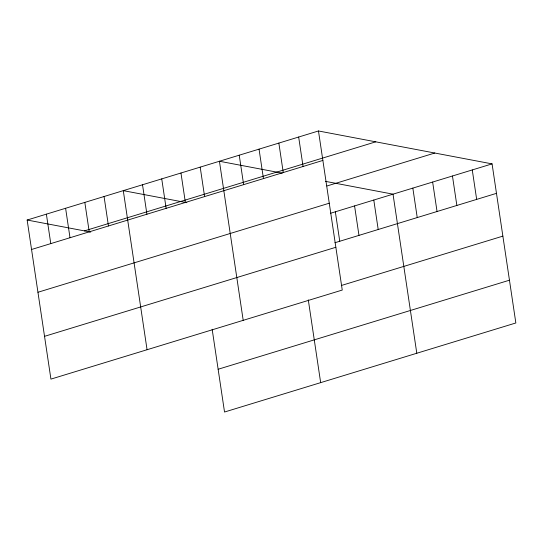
<?xml version="1.0" encoding="UTF-8"?>
<svg xmlns="http://www.w3.org/2000/svg" width="543" height="543" viewBox="0 0 543 543"><rect width="100%" height="100%" fill="white"/><g stroke="black" fill="none" stroke-linecap="round" stroke-linejoin="round"><path stroke-width="0.81" d="M318.469 130.972L342.246 290.057L50.927 379.116L27.15 220.03L318.469 130.972L492.073 163.884L515.85 322.97L224.53 412.028L212.157 329.262M84.436 230.89L375.763 141.832M31.555 249.488L322.875 160.429M326.927 185.998L434.787 153.024M37.949 292.263L329.268 203.204M330.538 213.27L492.073 163.884M334.936 242.728L496.478 193.342M44.533 336.334L335.852 247.275M341.33 285.503L502.872 236.124M218.137 369.254L509.456 280.195M282.217 173.156L219.426 161.251L243.196 320.336M325.508 181.362L393.023 194.17L416.8 353.255M186.873 202.695L123.288 190.641L147.065 349.726M27.15 220.03L90.735 232.085M472.267 169.945L476.666 199.403M452.455 176L456.86 205.458M432.642 182.054L437.047 211.512M412.836 188.109L417.234 217.567M373.794 200.041L378.2 229.506M354.572 205.919L358.971 235.384M335.343 211.797L339.748 241.262M298.664 137.026L303.069 166.484M308.295 299.872L320.662 382.639M278.851 143.081L283.256 172.538M259.045 149.135L263.443 178.593M239.232 155.196L243.637 184.654M200.197 167.129L204.596 196.586M180.968 173.007L185.373 202.464M161.739 178.885L166.144 208.342M142.517 184.763L146.915 214.22M104.059 196.518L108.464 225.976M84.83 202.396L89.235 231.854M65.608 208.274L70.006 237.732M46.379 214.152L50.777 243.61"/></g></svg>
